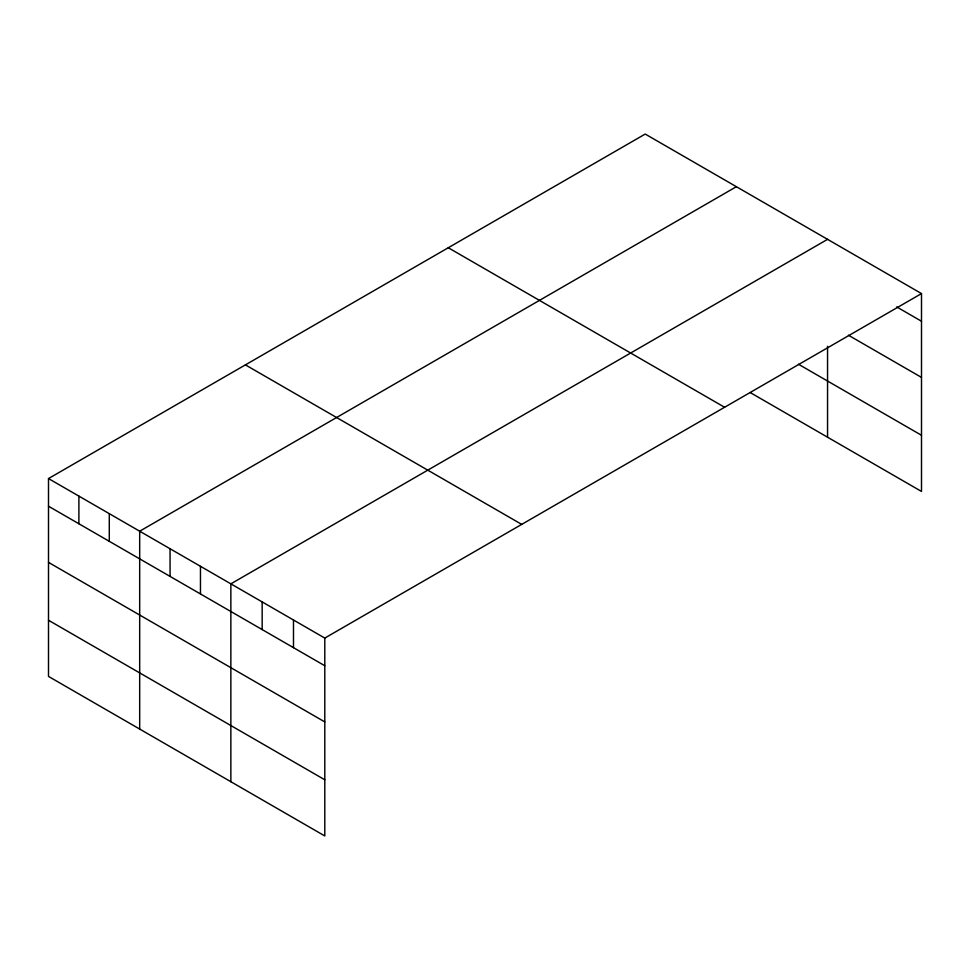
<?xml version="1.0" encoding="UTF-8"?>
<svg xmlns="http://www.w3.org/2000/svg" width="970" height="970" viewBox="0 0 970 970"><rect width="100%" height="100%" fill="white"/><g stroke="black" fill="none" stroke-linecap="round" stroke-linejoin="round"><path stroke-width="1.45" d="M48.5 478.562L324.792 638.078L324.792 835.946L48.5 676.417L48.5 478.562L645.208 134.054L921.5 293.583L921.5 491.438L750.307 392.607M736.375 186.701L139.68 531.208L139.68 729.064M827.555 239.347L230.86 583.843L230.86 781.699M324.792 638.078L921.5 293.583M896.704 306.92L921.5 321.24M848.435 335.22L921.5 377.403M798.431 364.223L921.5 435.275M448.286 247.75L724.59 407.267M245.41 364.878L521.714 524.394M48.5 506.219L324.792 665.735M48.5 562.382L324.792 721.91M48.5 620.254L324.792 779.771M827.555 346.314L827.555 437.203M293.486 620L293.486 647.657M262.167 601.921L262.167 629.578M200.463 566.298L200.463 593.955M170.065 548.753L170.065 576.41M109.283 513.651L109.283 541.321M78.897 496.106L78.897 523.764"/></g></svg>
